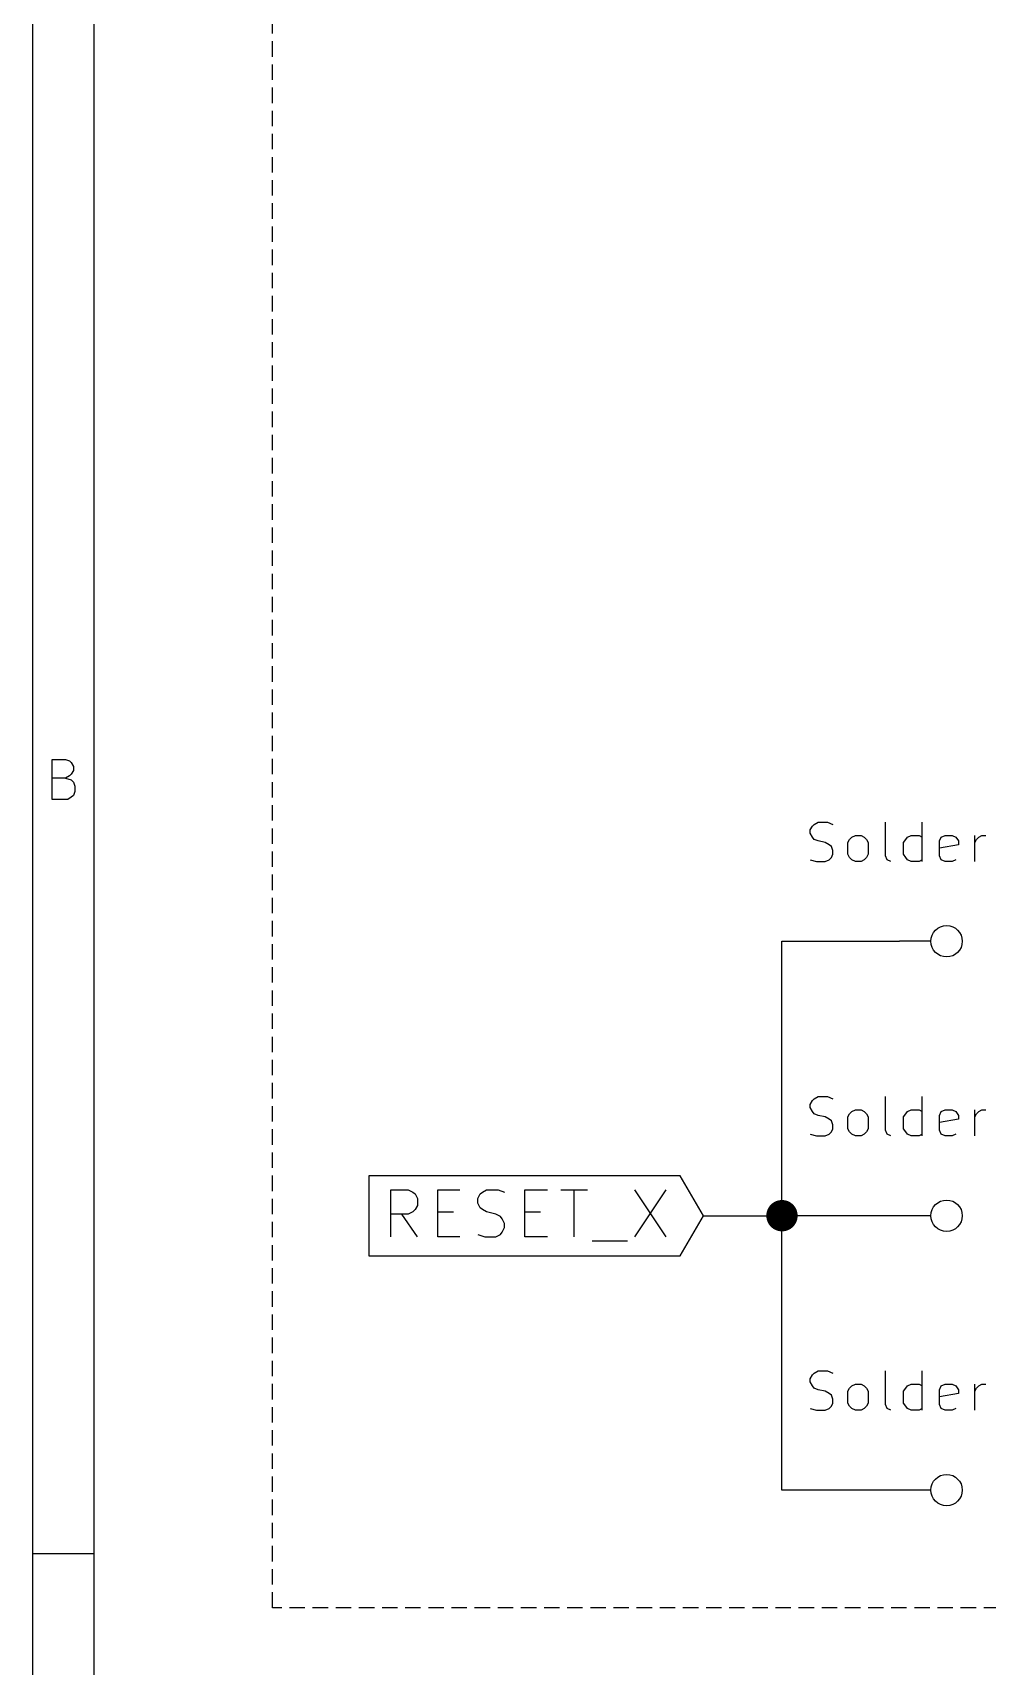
# Model space of a CAD drawing. Extents: x 10 to 287, y -200 to -10.
# Drawn here: x 10 to 40.9, y -113.7 to -60.7 of the extents above; entities that cross this region are included whole.
import ezdxf

# ---------------------------------------------------------------- set-up
doc = ezdxf.new("R2010")
doc.units = 0
doc.header["$MEASUREMENT"] = 0
doc.linetypes.add('DASHED', pattern=[0.75, 0.5, -0.25])
for name, color, linetype in [('BLUE3', 171, 'CONTINUOUS'), ('CYAN2', 4, 'CONTINUOUS'), ('GREEN2', 3, 'CONTINUOUS'), ('RED2', 1, 'CONTINUOUS')]:
    doc.layers.add(name, color=color, linetype=linetype)

msp = doc.modelspace()

# ---------------------------------------------------------------- linework, layer by layer
at = {"layer": 'BLUE3', "linetype": 'DASHED'}
for p, q in [((17.78, -111.76), (17.78, -20.32)), ((132.08, -111.76), (17.78, -111.76))]:
    msp.add_line(p, q, dxfattribs=at)
at = {"layer": 'CYAN2', "linetype": 'CONTINUOUS'}
for p, q in [((35.2044, -86.5632), (35.2806, -86.4362)), ((35.2044, -86.6648), (35.2044, -86.5632)), ((35.2806, -86.7918), (35.2044, -86.6648)), ((35.2806, -86.4362), (35.3314, -86.3854)), ((35.3314, -86.868), (35.2806, -86.7918)), ((35.3314, -86.3854), (35.4584, -86.3092)), ((35.4584, -86.3092), (35.7632, -86.3092)), ((35.7632, -86.3092), (35.941, -86.3854)), ((36.4744, -86.868), (36.5506, -86.7918)), ((36.5506, -86.7918), (36.6776, -86.741)), ((36.6776, -86.741), (36.8554, -86.741)), ((36.8554, -86.741), (36.957, -86.7918)), ((36.957, -86.7918), (37.0332, -86.868)), ((37.6428, -87.4014), (37.6428, -86.3092)), ((38.3032, -86.868), (38.354, -86.7918)), ((38.354, -86.7918), (38.481, -86.741)), ((38.481, -86.741), (38.735, -86.741)), ((38.735, -86.741), (38.8366, -86.7918)), ((38.8366, -87.5792), (38.8366, -86.3092)), ((39.3954, -86.9188), (39.4462, -86.7918)), ((39.4462, -86.7918), (39.5732, -86.741)), ((39.5732, -86.741), (39.8018, -86.741)), ((39.8018, -86.741), (39.9288, -86.7918)), ((39.9288, -86.7918), (40.005, -86.9188)), ((40.5384, -87.5792), (40.5384, -86.741)), ((40.5892, -86.868), (40.6654, -86.7918)), ((40.6654, -86.7918), (40.767, -86.741)), ((40.767, -86.741), (40.894, -86.741)), ((35.4584, -86.9188), (35.3314, -86.868)), ((35.687, -86.9696), (35.4584, -86.9188)), ((35.814, -87.0458), (35.687, -86.9696)), ((35.8902, -87.0966), (35.814, -87.0458)), ((35.941, -87.2236), (35.8902, -87.0966)), ((35.941, -87.3506), (35.941, -87.2236)), ((36.4236, -86.9696), (36.4744, -86.868)), ((36.4236, -87.3506), (36.4236, -86.9696)), ((37.0332, -86.868), (37.084, -86.9696)), ((37.084, -86.9696), (37.084, -87.3506)), ((38.227, -86.9696), (38.3032, -86.868)), ((38.227, -87.3506), (38.227, -86.9696)), ((39.3954, -87.4014), (39.3954, -86.9188)), ((40.005, -87.0458), (39.3954, -87.1474)), ((40.005, -86.9188), (40.005, -87.0458)), ((40.5384, -86.9696), (40.5892, -86.868)), ((35.2044, -87.5284), (35.4076, -87.5792)), ((35.4076, -87.5792), (35.687, -87.5792)), ((35.687, -87.5792), (35.814, -87.5284)), ((35.814, -87.5284), (35.8902, -87.4522)), ((35.8902, -87.4522), (35.941, -87.3506)), ((36.4744, -87.4522), (36.4236, -87.3506)), ((36.5506, -87.5284), (36.4744, -87.4522)), ((36.6776, -87.5792), (36.5506, -87.5284)), ((36.8554, -87.5792), (36.6776, -87.5792)), ((36.957, -87.5284), (36.8554, -87.5792)), ((37.0332, -87.4522), (36.957, -87.5284)), ((37.084, -87.3506), (37.0332, -87.4522)), ((37.6936, -87.5284), (37.6428, -87.4014)), ((37.8206, -87.5792), (37.6936, -87.5284)), ((38.3032, -87.4522), (38.227, -87.3506)), ((38.354, -87.5284), (38.3032, -87.4522)), ((38.481, -87.5792), (38.354, -87.5284)), ((38.735, -87.5792), (38.481, -87.5792)), ((38.8366, -87.5284), (38.735, -87.5792)), ((39.4462, -87.5284), (39.3954, -87.4014)), ((39.5732, -87.5792), (39.4462, -87.5284)), ((39.8018, -87.5792), (39.5732, -87.5792)), ((39.9288, -87.5284), (39.8018, -87.5792)), ((35.3314, -95.2754), (35.4584, -95.1992)), ((35.4584, -95.1992), (35.7632, -95.1992)), ((35.7632, -95.1992), (35.941, -95.2754)), ((37.6428, -96.2914), (37.6428, -95.1992)), ((38.8366, -96.4692), (38.8366, -95.1992)), ((35.2044, -95.4532), (35.2806, -95.3262)), ((35.2044, -95.5548), (35.2044, -95.4532)), ((35.2806, -95.6818), (35.2044, -95.5548)), ((35.2806, -95.3262), (35.3314, -95.2754)), ((35.3314, -95.758), (35.2806, -95.6818)), ((35.4584, -95.8088), (35.3314, -95.758)), ((36.4236, -95.8596), (36.4744, -95.758)), ((36.4744, -95.758), (36.5506, -95.6818)), ((36.5506, -95.6818), (36.6776, -95.631)), ((36.6776, -95.631), (36.8554, -95.631)), ((36.8554, -95.631), (36.957, -95.6818)), ((36.957, -95.6818), (37.0332, -95.758)), ((37.0332, -95.758), (37.084, -95.8596)), ((38.227, -95.8596), (38.3032, -95.758)), ((38.3032, -95.758), (38.354, -95.6818)), ((38.354, -95.6818), (38.481, -95.631)), ((38.481, -95.631), (38.735, -95.631)), ((38.735, -95.631), (38.8366, -95.6818)), ((39.3954, -95.8088), (39.4462, -95.6818)), ((39.4462, -95.6818), (39.5732, -95.631)), ((39.5732, -95.631), (39.8018, -95.631)), ((39.8018, -95.631), (39.9288, -95.6818)), ((39.9288, -95.6818), (40.005, -95.8088)), ((40.5384, -96.4692), (40.5384, -95.631)), ((40.5384, -95.8596), (40.5892, -95.758)), ((40.5892, -95.758), (40.6654, -95.6818)), ((40.6654, -95.6818), (40.767, -95.631)), ((40.767, -95.631), (40.894, -95.631)), ((35.687, -95.8596), (35.4584, -95.8088)), ((35.814, -95.9358), (35.687, -95.8596)), ((35.8902, -95.9866), (35.814, -95.9358)), ((35.941, -96.1136), (35.8902, -95.9866)), ((35.8902, -96.3422), (35.941, -96.2406)), ((35.941, -96.2406), (35.941, -96.1136)), ((36.4236, -96.2406), (36.4236, -95.8596)), ((36.4744, -96.3422), (36.4236, -96.2406)), ((37.084, -96.2406), (37.0332, -96.3422)), ((37.084, -95.8596), (37.084, -96.2406)), ((37.6936, -96.4184), (37.6428, -96.2914)), ((38.227, -96.2406), (38.227, -95.8596)), ((38.3032, -96.3422), (38.227, -96.2406)), ((39.3954, -96.2914), (39.3954, -95.8088)), ((40.005, -95.9358), (39.3954, -96.0374)), ((39.4462, -96.4184), (39.3954, -96.2914)), ((40.005, -95.8088), (40.005, -95.9358)), ((35.2044, -96.4184), (35.4076, -96.4692)), ((35.4076, -96.4692), (35.687, -96.4692)), ((35.687, -96.4692), (35.814, -96.4184)), ((35.814, -96.4184), (35.8902, -96.3422)), ((36.5506, -96.4184), (36.4744, -96.3422)), ((36.6776, -96.4692), (36.5506, -96.4184)), ((36.8554, -96.4692), (36.6776, -96.4692)), ((36.957, -96.4184), (36.8554, -96.4692)), ((37.0332, -96.3422), (36.957, -96.4184)), ((37.8206, -96.4692), (37.6936, -96.4184)), ((38.354, -96.4184), (38.3032, -96.3422)), ((38.481, -96.4692), (38.354, -96.4184)), ((38.735, -96.4692), (38.481, -96.4692)), ((38.8366, -96.4184), (38.735, -96.4692)), ((39.5732, -96.4692), (39.4462, -96.4184)), ((39.8018, -96.4692), (39.5732, -96.4692)), ((39.9288, -96.4184), (39.8018, -96.4692)), ((35.2044, -104.343), (35.2806, -104.216)), ((35.2806, -104.216), (35.3314, -104.165)), ((35.3314, -104.165), (35.4584, -104.089)), ((35.4584, -104.089), (35.7632, -104.089)), ((35.7632, -104.089), (35.941, -104.165)), ((37.6428, -105.181), (37.6428, -104.089)), ((38.8366, -105.359), (38.8366, -104.089)), ((35.2044, -104.445), (35.2044, -104.343)), ((35.2806, -104.572), (35.2044, -104.445)), ((35.3314, -104.648), (35.2806, -104.572)), ((35.4584, -104.699), (35.3314, -104.648)), ((35.687, -104.75), (35.4584, -104.699)), ((35.814, -104.826), (35.687, -104.75)), ((36.4236, -104.75), (36.4744, -104.648)), ((36.4236, -105.131), (36.4236, -104.75)), ((36.4744, -104.648), (36.5506, -104.572)), ((36.5506, -104.572), (36.6776, -104.521)), ((36.6776, -104.521), (36.8554, -104.521)), ((36.8554, -104.521), (36.957, -104.572)), ((36.957, -104.572), (37.0332, -104.648)), ((37.0332, -104.648), (37.084, -104.75)), ((37.084, -104.75), (37.084, -105.131)), ((38.227, -104.75), (38.3032, -104.648)), ((38.227, -105.131), (38.227, -104.75)), ((38.3032, -104.648), (38.354, -104.572)), ((38.354, -104.572), (38.481, -104.521)), ((38.481, -104.521), (38.735, -104.521)), ((38.735, -104.521), (38.8366, -104.572)), ((39.3954, -104.699), (39.4462, -104.572)), ((39.3954, -105.181), (39.3954, -104.699)), ((39.4462, -104.572), (39.5732, -104.521)), ((39.5732, -104.521), (39.8018, -104.521)), ((39.8018, -104.521), (39.9288, -104.572)), ((39.9288, -104.572), (40.005, -104.699)), ((40.005, -104.699), (40.005, -104.826)), ((40.5384, -105.359), (40.5384, -104.521)), ((40.5384, -104.75), (40.5892, -104.648)), ((40.5892, -104.648), (40.6654, -104.572)), ((40.6654, -104.572), (40.767, -104.521)), ((40.767, -104.521), (40.894, -104.521)), ((35.2044, -105.308), (35.4076, -105.359)), ((35.687, -105.359), (35.814, -105.308)), ((35.8902, -104.877), (35.814, -104.826)), ((35.814, -105.308), (35.8902, -105.232)), ((35.941, -105.004), (35.8902, -104.877)), ((35.8902, -105.232), (35.941, -105.131)), ((35.941, -105.131), (35.941, -105.004)), ((36.4744, -105.232), (36.4236, -105.131)), ((36.5506, -105.308), (36.4744, -105.232)), ((36.6776, -105.359), (36.5506, -105.308)), ((36.957, -105.308), (36.8554, -105.359)), ((37.0332, -105.232), (36.957, -105.308)), ((37.084, -105.131), (37.0332, -105.232)), ((37.6936, -105.308), (37.6428, -105.181)), ((37.8206, -105.359), (37.6936, -105.308)), ((38.3032, -105.232), (38.227, -105.131)), ((38.354, -105.308), (38.3032, -105.232)), ((38.481, -105.359), (38.354, -105.308)), ((38.8366, -105.308), (38.735, -105.359)), ((40.005, -104.826), (39.3954, -104.927)), ((39.4462, -105.308), (39.3954, -105.181)), ((39.5732, -105.359), (39.4462, -105.308)), ((39.9288, -105.308), (39.8018, -105.359)), ((35.4076, -105.359), (35.687, -105.359)), ((36.8554, -105.359), (36.6776, -105.359)), ((38.735, -105.359), (38.481, -105.359)), ((39.8018, -105.359), (39.5732, -105.359))]:
    msp.add_line(p, q, dxfattribs=at)
at = {"layer": 'GREEN2', "linetype": 'CONTINUOUS'}
for p, q in [((34.29, -99.06), (34.29, -90.17)), ((34.29, -90.17), (38.1, -90.17)), ((31.75, -99.06), (34.29, -99.06)), ((34.29, -107.95), (34.29, -99.06)), ((38.1, -99.06), (34.29, -99.06)), ((38.1, -107.95), (34.29, -107.95))]:
    msp.add_line(p, q, dxfattribs=at)
at = {"layer": 'GREEN2', "const_width": 0.508}
msp.add_lwpolyline([(34.036, -99.06, 1), (34.544, -99.06, 1)], format="xyb", close=True, dxfattribs=at)
at = {"layer": 'RED2', "linetype": 'CONTINUOUS'}
for p, q in [((10.0076, -10.0076), (10.0076, -200)), ((11.9888, -11.9888), (11.9888, -198.018)), ((10.6426, -85.5726), (10.6426, -84.2772)), ((10.6426, -84.2772), (11.0744, -84.2772)), ((11.0744, -84.2772), (11.2014, -84.328)), ((11.2014, -84.328), (11.2522, -84.3788)), ((11.2522, -84.3788), (11.3284, -84.5058)), ((11.3284, -84.6328), (11.2522, -84.7598)), ((11.3284, -84.5058), (11.3284, -84.6328)), ((11.0744, -84.8868), (10.6426, -84.8868)), ((11.2014, -84.8106), (11.0744, -84.8868)), ((11.0744, -84.8868), (11.2522, -84.9376)), ((11.2522, -84.7598), (11.2014, -84.8106)), ((11.2522, -84.9376), (11.3284, -85.0138)), ((11.3284, -85.0138), (11.3792, -85.1408)), ((11.3792, -85.1408), (11.3792, -85.3186)), ((11.1506, -85.5726), (10.6426, -85.5726)), ((11.2522, -85.4964), (11.1506, -85.5726)), ((11.3284, -85.4456), (11.2522, -85.4964)), ((11.3792, -85.3186), (11.3284, -85.4456)), ((39.116, -90.17), (38.1, -90.17)), ((30.988, -97.7646), (20.9042, -97.7646)), ((20.9042, -97.7646), (20.9042, -99.06)), ((31.75, -99.06), (30.988, -97.7646)), ((21.6154, -99.7458), (21.6154, -98.2218)), ((21.6154, -98.2218), (22.1742, -98.2218)), ((22.1742, -98.2218), (22.3266, -98.298)), ((22.3266, -98.298), (22.4028, -98.3488)), ((22.4028, -98.3488), (22.479, -98.5012)), ((23.1394, -99.7458), (23.1394, -98.2218)), ((23.1394, -98.2218), (23.8506, -98.2218)), ((24.4348, -98.5012), (24.511, -98.3488)), ((24.511, -98.3488), (24.5872, -98.298)), ((24.5872, -98.298), (24.7142, -98.2218)), ((24.7142, -98.2218), (25.0952, -98.2218)), ((25.0952, -98.2218), (25.2984, -98.298)), ((25.9588, -99.7458), (25.9588, -98.2218)), ((25.9588, -98.2218), (26.6954, -98.2218)), ((27.1272, -98.2218), (27.9908, -98.2218)), ((27.559, -99.7458), (27.559, -98.2218)), ((29.5148, -98.2218), (30.5308, -99.7458)), ((30.5308, -98.2218), (29.5148, -99.7458)), ((22.3266, -98.933), (22.1742, -99.0092)), ((22.4028, -98.8568), (22.3266, -98.933)), ((22.479, -98.7298), (22.4028, -98.8568)), ((22.479, -98.5012), (22.479, -98.7298)), ((23.1394, -98.933), (23.6474, -98.933)), ((24.4348, -98.6536), (24.4348, -98.5012)), ((24.511, -98.806), (24.4348, -98.6536)), ((24.5872, -98.8568), (24.511, -98.806)), ((24.7142, -98.933), (24.5872, -98.8568)), ((25.019, -99.0092), (24.7142, -98.933)), ((25.9588, -98.933), (26.4668, -98.933)), ((20.9042, -99.06), (20.9042, -100.355)), ((22.1742, -99.0092), (21.6154, -99.0092)), ((22.479, -99.7458), (21.971, -99.0092)), ((25.1714, -99.0854), (25.019, -99.0092)), ((25.2222, -99.1616), (25.1714, -99.0854)), ((25.2984, -99.314), (25.2222, -99.1616)), ((25.2222, -99.5934), (25.2984, -99.441)), ((25.2984, -99.441), (25.2984, -99.314)), ((30.988, -100.355), (31.75, -99.06)), ((39.116, -99.06), (38.1, -99.06)), ((23.8506, -99.7458), (23.1394, -99.7458)), ((24.4348, -99.6696), (24.6634, -99.7458)), ((24.6634, -99.7458), (25.019, -99.7458)), ((25.019, -99.7458), (25.1714, -99.6696)), ((25.1714, -99.6696), (25.2222, -99.5934)), ((26.6954, -99.7458), (25.9588, -99.7458)), ((28.1432, -99.8728), (29.2862, -99.8728)), ((20.9042, -100.355), (30.988, -100.355)), ((39.116, -107.95), (38.1, -107.95)), ((10.0076, -110.007), (11.9888, -110.007))]:
    msp.add_line(p, q, dxfattribs=at)
at = {"layer": 'RED2'}
for centre in [(39.624, -90.17), (39.624, -99.06), (39.624, -107.95)]:
    msp.add_circle(centre, 0.508, dxfattribs=at)

doc.saveas('drawing.dxf')
